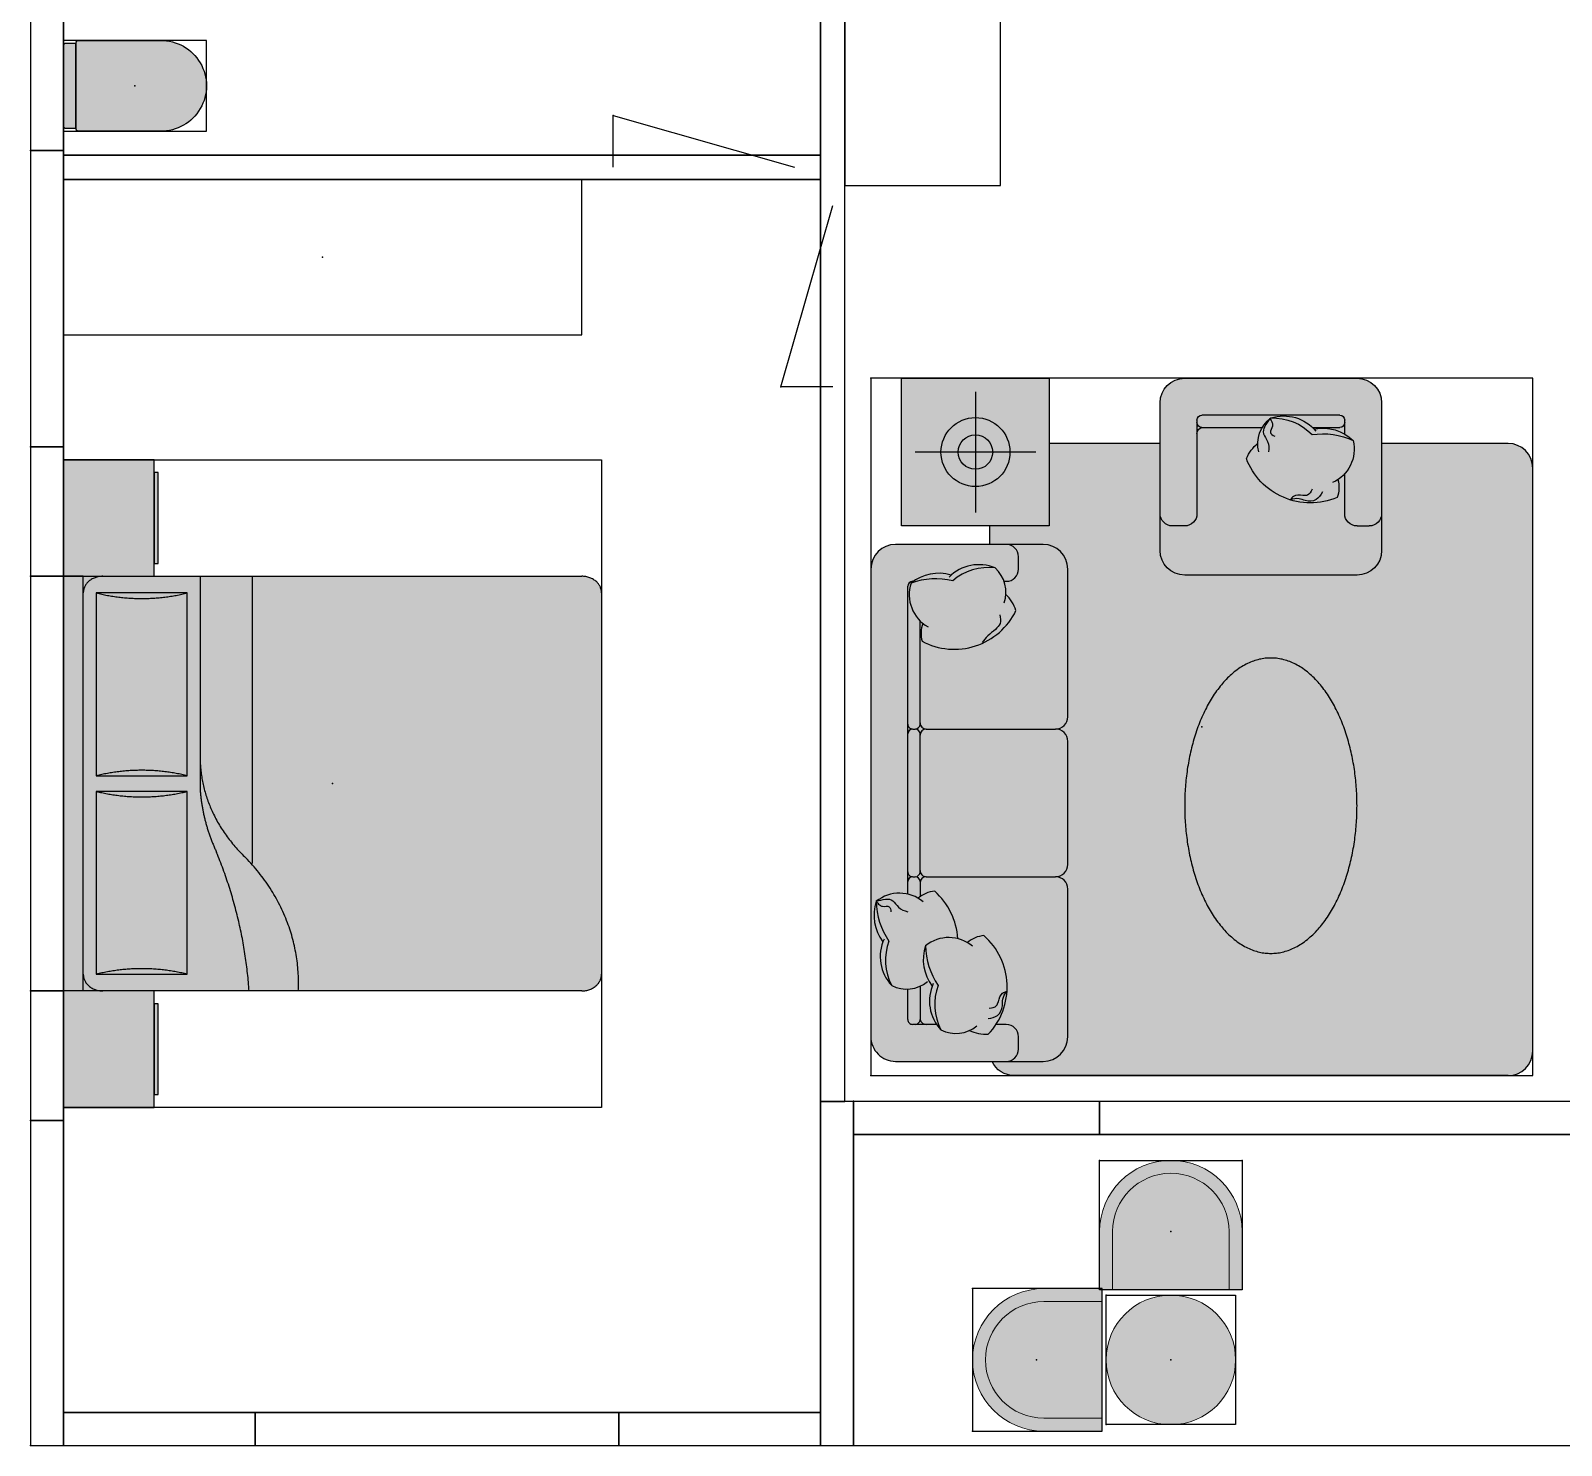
# Model space of a CAD drawing. Header units: millimetres. Extents: x 0 to 11077, y 0 to 9855.
# Drawn here: x 0 to 5908, y 0 to 5460 of the extents above; entities that cross this region are included whole.
import ezdxf

# ---------------------------------------------------------------- set-up
doc = ezdxf.new("R2010")
doc.units = ezdxf.units.MM
for name, color, linetype, true_color in [('Doors', 96, 'Continuous', 0x007f00), ('Furniture', 37, 'Continuous', 0x75664f), ('FurnitureRefRec', 254, 'Continuous', 0xd5d5d5), ('PT Top Left', 52, 'Continuous', 0xcdcd00), ('PT Top Left Furniture', 211, 'Continuous', 0xff7fff), ('PT Top Right', 96, 'Continuous', 0x007f00), ('PT Top Right Furniture', 200, 'Continuous', 0xbf3fff), ('Walls', 1, 'Continuous', 0xff0000)]:
    doc.layers.add(name, color=color, linetype=linetype, true_color=true_color)
for name, color, linetype in [('Rooms$Bath Room', 7, 'Continuous'), ('Rooms$Bed Room', 7, 'Continuous'), ('Rooms$Living Room', 7, 'Continuous'), ('Rooms$Terrace', 7, 'Continuous'), ('Windows', 7, 'Continuous')]:
    doc.layers.add(name, color=color, linetype=linetype)

# ---------------------------------------------------------------- blocks, each defined once
blk = doc.blocks.new('Bedopstelling Groot')
at = {"layer": 'Furniture', "true_color": 0xffffff}
for points in [[(-800, 1038.1), (-800, 688.1), (-1250, 688.1), (-1250, 1038.1)], [(-800, -962.8), (-800, -964.5), (-799.9, -966.2), (-799.9, -967.9), (-799.7, -969.6), (-799.6, -971.3), (-799.4, -973), (-799.2, -974.8), (-798.9, -976.5), (-798.6, -978.2), (-798.3, -980), (-797.9, -981.8), (-797.5, -983.5), (-797.1, -985.3), (-796.6, -987), (-796.1, -988.8), (-795.5, -990.5), (-794.9, -992.2), (-794.2, -994), (-793.6, -995.7), (-792.8, -997.4), (-792.1, -999.1), (-791.3, -1000.7), (-790.4, -1002.4), (-789.5, -1004), (-788.6, -1005.6), (-787.7, -1007.2), (-786.7, -1008.7), (-785.6, -1010.3), (-784.6, -1011.8), (-783.5, -1013.2), (-782.4, -1014.6), (-781.2, -1016), (-780, -1017.4), (-778.8, -1018.7), (-777.6, -1020), (-776.3, -1021.3), (-775, -1022.5), (-773.7, -1023.6), (-772.3, -1024.7), (-770.9, -1025.8), (-769.6, -1026.9), (-768.2, -1027.8), (-766.7, -1028.8), (-765.3, -1029.7), (-763.9, -1030.5), (-762.4, -1031.3), (-760.9, -1032.1), (-759.5, -1032.8), (-758, -1033.5), (-756.5, -1034.1), (-755, -1034.7), (-753.5, -1035.2), (-752, -1035.7), (-750.5, -1036.1), (-749, -1036.5), (-747.5, -1036.8), (-746, -1037.1), (-744.5, -1037.4), (-743.1, -1037.6), (-741.6, -1037.8), (-740.1, -1037.9), (-738.7, -1038), (-737.3, -1038.1), (-735.8, -1038.1), (735.8, -1038.1), (737.3, -1038.1), (738.7, -1038), (740.1, -1037.9), (741.6, -1037.8), (743.1, -1037.6), (744.5, -1037.4), (746, -1037.1), (747.5, -1036.8), (749, -1036.5), (750.5, -1036.1), (752, -1035.7), (753.5, -1035.2), (755, -1034.7), (756.5, -1034.1), (758, -1033.5), (759.5, -1032.8), (760.9, -1032.1), (762.4, -1031.3), (763.9, -1030.5), (765.3, -1029.7), (766.7, -1028.8), (768.2, -1027.8), (769.6, -1026.9), (770.9, -1025.8), (772.3, -1024.7), (773.7, -1023.6), (775, -1022.5), (776.3, -1021.3), (777.6, -1020), (778.8, -1018.7), (780, -1017.4), (781.2, -1016), (782.4, -1014.6), (783.5, -1013.2), (784.6, -1011.8), (785.6, -1010.3), (786.7, -1008.7), (787.7, -1007.2), (788.6, -1005.6), (789.5, -1004), (790.4, -1002.4), (791.3, -1000.7), (792.1, -999.1), (792.8, -997.4), (793.6, -995.7), (794.2, -994), (794.9, -992.2), (795.5, -990.5), (796.1, -988.8), (796.6, -987), (797.1, -985.3), (797.5, -983.5), (797.9, -981.8), (798.3, -980), (798.6, -978.2), (798.9, -976.5), (799.2, -974.8), (799.4, -973), (799.6, -971.3), (799.7, -969.6), (799.9, -967.9), (799.9, -966.2), (800, -964.5), (800, -962.8), (800, 1038.1), (-800, 1038.1), (-800, 961.9)], [(1250, 1038.1), (1250, 688.1), (800, 688.1), (800, 1038.1)], [(-850, 688.1), (-850, 673.1), (-1200, 673.1), (-1200, 688.1)], [(1200, 688.1), (1200, 673.1), (850, 673.1), (850, 688.1)]]:
    blk.add_hatch(color=7, dxfattribs=at).paths.add_polyline_path(points, flags=0)
at = {"layer": 'Furniture', "color": 37, "true_color": 0x766750}
for p, q in [((-800, 961.9), (-800, 1038.1)), ((800, 1038.1), (-800, 1038.1)), ((800, 961.9), (800, 1038.1)), ((800, 961.9), (-800, 961.9)), ((-800, 886.6), (-800, -962.8)), ((-735.8, 911.7), (-30, 911.7)), ((-735.8, 560.3), (-735.8, 911.7)), ((-30, 911.7), (-30, 560.3)), ((30, 911.7), (735.8, 911.7)), ((30, 560.3), (30, 911.7)), ((735.8, 911.7), (735.8, 560.3)), ((800, -962.8), (800, 886.6)), ((-30, 560.3), (-735.8, 560.3)), ((735.8, 560.3), (30, 560.3)), ((34.2, 510.1), (-800, 510.1)), ((308, 309.3), (-800, 309.3)), ((-735.8, -1038.1), (735.8, -1038.1))]:
    blk.add_line(p, q, dxfattribs=at)
for points in [[(-800, 1038.1), (-800, 688.1), (-1250, 688.1), (-1250, 1038.1)], [(1250, 1038.1), (1250, 688.1), (800, 688.1), (800, 1038.1)], [(-850, 688.1), (-850, 673.1), (-1200, 673.1), (-1200, 688.1)], [(1200, 688.1), (1200, 673.1), (850, 673.1), (850, 688.1)]]:
    blk.add_lwpolyline(points, close=True, dxfattribs=at)
for points, weights in [([(-800, 886.6), (-800, 961.9), (-735.8, 961.9)], [1, 0.707106781186, 1]), ([(735.8, 961.9), (800, 961.9), (800, 886.6)], [1, 0.707106781186, 1]), ([(-735.8, 911.7), (-692.2, 736), (-735.8, 560.3)], [1, 0.959999998575, 1]), ([(-30, 560.3), (-73.6, 736), (-30, 911.7)], [1, 0.959999998575, 1]), ([(30, 911.7), (73.6, 736), (30, 560.3)], [1, 0.959999998575, 1]), ([(735.8, 560.3), (692.2, 736), (735.8, 911.7)], [1, 0.959999998575, 1]), ([(-72.8, 510.1), (133.4, 496.7), (286.7, 334.4)], [1, 0.942933891278, 1]), ([(34.2, 510.1), (153.8, 499.5), (265.3, 447.3)], [1, 0.988393644073, 1]), ([(800, 321.8), (525.2, 340.8), (265.3, 447.3)], [1, 0.990404896115, 1]), ([(800, 132.1), (510.3, 117.7), (286.7, 334.4)], [1, 0.933646644704, 1]), ([(-735.8, -1038.1), (-800, -1038.1), (-800, -962.8)], [1, 0.707106781186, 1]), ([(800, -962.8), (800, -1038.1), (735.8, -1038.1)], [1, 0.707106781187, 1])]:
    blk.add_rational_spline(points, weights, degree=2, dxfattribs=at)
at = {"layer": 'FurnitureRefRec'}
blk.add_lwpolyline([(-1250, -1038.1), (1250, -1038.1), (1250, 1038.1), (-1250, 1038.1)], close=True, dxfattribs=at)
at = {"layer": 'PT Top Left Furniture'}
blk.add_point((-1250, 1038.1), dxfattribs=at)
at = {"layer": 'PT Top Right Furniture'}
blk.add_point((1250, 1038.1), dxfattribs=at)
blk = doc.blocks.new('Chair')
at = {"layer": 'Furniture', "true_color": 0xffffff}
blk.add_hatch(color=7, dxfattribs=at).paths.add_polyline_path([(500, 0), (500, 225), (499.8, 234.5), (499.3, 244), (498.5, 253.4), (497.4, 262.9), (495.9, 272.2), (494.1, 281.6), (492, 290.8), (489.6, 300), (486.8, 309.1), (483.8, 318.1), (480.4, 326.9), (476.7, 335.7), (472.8, 344.3), (468.5, 352.8), (463.9, 361.1), (459.1, 369.3), (454, 377.3), (448.6, 385.1), (442.9, 392.7), (437, 400.1), (430.8, 407.4), (424.4, 414.4), (417.8, 421.1), (410.9, 427.7), (403.8, 434), (396.5, 440), (388.9, 445.8), (381.2, 451.3), (373.3, 456.6), (365.2, 461.6), (357, 466.3), (348.6, 470.7), (340, 474.8), (331.3, 478.6), (322.5, 482.1), (313.6, 485.3), (304.5, 488.2), (295.4, 490.8), (286.2, 493.1), (276.9, 495.1), (267.6, 496.7), (258.1, 498), (248.7, 499), (239.2, 499.6), (229.7, 500), (220.3, 500), (210.8, 499.6), (201.3, 499), (191.9, 498), (182.4, 496.7), (173.1, 495.1), (163.8, 493.1), (154.6, 490.8), (145.5, 488.2), (136.4, 485.3), (127.5, 482.1), (118.7, 478.6), (110, 474.8), (101.4, 470.7), (93, 466.3), (84.8, 461.6), (76.7, 456.6), (68.8, 451.3), (61.1, 445.8), (53.5, 440), (46.2, 434), (39.1, 427.7), (32.2, 421.1), (25.6, 414.4), (19.2, 407.4), (13, 400.1), (7.1, 392.7), (1.4, 385.1), (-4, 377.3), (-9.1, 369.3), (-13.9, 361.1), (-18.5, 352.8), (-22.8, 344.3), (-26.7, 335.7), (-30.4, 326.9), (-33.8, 318.1), (-36.8, 309.1), (-39.6, 300), (-42, 290.8), (-44.1, 281.6), (-45.9, 272.2), (-47.4, 262.9), (-48.5, 253.4), (-49.3, 244), (-49.8, 234.5), (-50, 225), (-50, 0)], flags=0)
at = {"layer": 'Furniture', "linetype": 'Continuous', "lineweight": 13}
for p, q in [((0, 225), (0, 0)), ((450, 0), (450, 225)), ((0, 0), (450, 0))]:
    blk.add_line(p, q, dxfattribs=at)
for points in [[(-50, 225), (-50, 0)], [(500, 0), (500, 225)]]:
    blk.add_lwpolyline(points, dxfattribs=at)
for radius in [275, 225]:
    blk.add_arc((225, 225), radius, 0, 180, dxfattribs=at)
at = {"layer": 'FurnitureRefRec'}
blk.add_lwpolyline([(500, 500), (-50, 500), (-50, 0), (500, 0)], close=True, dxfattribs=at)
at = {"layer": 'PT Top Left Furniture'}
blk.add_point((-50, 500), dxfattribs=at)
at = {"layer": 'PT Top Right Furniture'}
blk.add_point((500, 500), dxfattribs=at)
blk = doc.blocks.new('Coffee Table')
at = {"layer": 'Furniture', "true_color": 0xffffff}
blk.add_hatch(color=7, dxfattribs=at).paths.add_polyline_path([(0, 250), (-8.6, 249.9), (-17.2, 249.4), (-25.8, 248.7), (-34.4, 247.6), (-42.9, 246.3), (-51.4, 244.7), (-59.8, 242.7), (-68.2, 240.5), (-76.4, 238), (-84.6, 235.2), (-92.7, 232.2), (-100.6, 228.9), (-108.5, 225.2), (-116.2, 221.4), (-123.8, 217.2), (-131.2, 212.8), (-138.4, 208.2), (-145.5, 203.3), (-152.5, 198.1), (-159.2, 192.7), (-165.8, 187.1), (-172.1, 181.3), (-178.3, 175.2), (-184.2, 169), (-190, 162.5), (-195.5, 155.9), (-200.7, 149), (-205.7, 142), (-210.5, 134.8), (-215.1, 127.5), (-219.3, 120), (-223.3, 112.3), (-227.1, 104.6), (-230.6, 96.7), (-233.8, 88.7), (-236.7, 80.5), (-239.3, 72.3), (-241.7, 64), (-243.7, 55.6), (-245.5, 47.2), (-247, 38.7), (-248.2, 30.1), (-249.1, 21.6), (-249.7, 12.9), (-250, 4.3), (-250, -4.3), (-249.7, -12.9), (-249.1, -21.6), (-248.2, -30.1), (-247, -38.7), (-245.5, -47.2), (-243.7, -55.6), (-241.7, -64), (-239.3, -72.3), (-236.7, -80.5), (-233.8, -88.7), (-230.6, -96.7), (-227.1, -104.6), (-223.3, -112.3), (-219.3, -120), (-215.1, -127.5), (-210.5, -134.8), (-205.7, -142), (-200.7, -149), (-195.5, -155.9), (-190, -162.5), (-184.2, -169), (-178.3, -175.2), (-172.1, -181.3), (-165.8, -187.1), (-159.2, -192.7), (-152.5, -198.1), (-145.5, -203.3), (-138.4, -208.2), (-131.2, -212.8), (-123.8, -217.2), (-116.2, -221.4), (-108.5, -225.2), (-100.6, -228.9), (-92.7, -232.2), (-84.6, -235.2), (-76.4, -238), (-68.2, -240.5), (-59.8, -242.7), (-51.4, -244.7), (-42.9, -246.3), (-34.4, -247.6), (-25.8, -248.7), (-17.2, -249.4), (-8.6, -249.9), (0, -250), (8.6, -249.9), (17.2, -249.4), (25.8, -248.7), (34.4, -247.6), (42.9, -246.3), (51.4, -244.7), (59.8, -242.7), (68.2, -240.5), (76.4, -238), (84.6, -235.2), (92.7, -232.2), (100.6, -228.9), (108.5, -225.2), (116.2, -221.4), (123.8, -217.2), (131.2, -212.8), (138.4, -208.2), (145.5, -203.3), (152.5, -198.1), (159.2, -192.7), (165.8, -187.1), (172.1, -181.3), (178.3, -175.2), (184.2, -169), (190, -162.5), (195.5, -155.9), (200.7, -149), (205.7, -142), (210.5, -134.8), (215.1, -127.5), (219.3, -120), (223.3, -112.3), (227.1, -104.6), (230.6, -96.7), (233.8, -88.7), (236.7, -80.5), (239.3, -72.3), (241.7, -64), (243.7, -55.6), (245.5, -47.2), (247, -38.7), (248.2, -30.1), (249.1, -21.6), (249.7, -12.9), (250, -4.3), (250, 4.3), (249.7, 12.9), (249.1, 21.6), (248.2, 30.1), (247, 38.7), (245.5, 47.2), (243.7, 55.6), (241.7, 64), (239.3, 72.3), (236.7, 80.5), (233.8, 88.7), (230.6, 96.7), (227.1, 104.6), (223.3, 112.3), (219.3, 120), (215.1, 127.5), (210.5, 134.8), (205.7, 142), (200.7, 149), (195.5, 155.9), (190, 162.5), (184.2, 169), (178.3, 175.2), (172.1, 181.3), (165.8, 187.1), (159.2, 192.7), (152.5, 198.1), (145.5, 203.3), (138.4, 208.2), (131.2, 212.8), (123.8, 217.2), (116.2, 221.4), (108.5, 225.2), (100.6, 228.9), (92.7, 232.2), (84.6, 235.2), (76.4, 238), (68.2, 240.5), (59.8, 242.7), (51.4, 244.7), (42.9, 246.3), (34.4, 247.6), (25.8, 248.7), (17.2, 249.4), (8.6, 249.9)], flags=0)
at = {"layer": 'Furniture', "linetype": 'Continuous', "lineweight": 13}
for start, end in [(90, 270), (270, 90)]:
    blk.add_arc((0, 0), 250, start, end, dxfattribs=at)
at = {"layer": 'FurnitureRefRec'}
blk.add_lwpolyline([(250, -250), (-250, -250), (-250, 250), (250, 250)], close=True, dxfattribs=at)
at = {"layer": 'PT Top Left Furniture'}
blk.add_point((-250, 250), dxfattribs=at)
at = {"layer": 'PT Top Right Furniture'}
blk.add_point((250, 250), dxfattribs=at)
blk = doc.blocks.new('Zithoek')
at = {"layer": 'Furniture', "true_color": 0xffffff}
blk.add_hatch(color=7, dxfattribs=at).paths.add_polyline_path([(1345.7, -723.3), (1345.6, -726.6), (1345.4, -729.9), (1345.2, -733.1), (1344.8, -736.4), (1344.3, -739.6), (1343.6, -742.8), (1342.9, -746), (1342.1, -749.2), (1341.1, -752.3), (1340.1, -755.4), (1338.9, -758.5), (1337.7, -761.5), (1336.3, -764.5), (1334.8, -767.4), (1333.3, -770.3), (1331.6, -773.1), (1329.8, -775.8), (1328, -778.5), (1326, -781.2), (1324, -783.7), (1321.9, -786.2), (1319.7, -788.6), (1317.4, -791), (1315, -793.2), (1312.5, -795.4), (1310, -797.5), (1307.4, -799.5), (1304.8, -801.4), (1302, -803.2), (1299.3, -804.9), (1296.4, -806.6), (1293.5, -808.1), (1290.6, -809.5), (1290.6, -1182.1), (1290.5, -1185.4), (1290.4, -1188.6), (1290.1, -1191.8), (1289.7, -1195.1), (1289.2, -1198.3), (1288.6, -1201.5), (1287.9, -1204.6), (1287.1, -1207.8), (1286.1, -1210.9), (1285.1, -1213.9), (1284, -1217), (1282.7, -1220), (1281.4, -1222.9), (1279.9, -1225.8), (1278.4, -1228.7), (1276.8, -1231.5), (1275, -1234.2), (1273.2, -1236.9), (1271.3, -1239.5), (1269.3, -1242.1), (1267.2, -1244.6), (1265, -1247), (1262.8, -1249.3), (1260.4, -1251.6), (1258, -1253.7), (1255.5, -1255.8), (1253, -1257.8), (1250.4, -1259.7), (1247.7, -1261.6), (1244.9, -1263.3), (1242.1, -1264.9), (1239.3, -1266.5), (1236.4, -1267.9), (1233.4, -1269.3), (1230.4, -1270.5), (1227.4, -1271.6), (1224.3, -1272.7), (1221.2, -1273.6), (1218.1, -1274.4), (1214.9, -1275.1), (1211.7, -1275.7), (1208.5, -1276.2), (1205.3, -1276.6), (1202.1, -1276.9), (1198.8, -1277.1), (1195.6, -1277.1), (-609.4, -1277.1), (-612.7, -1277.1), (-615.9, -1276.9), (-619.1, -1276.6), (-622.4, -1276.2), (-625.6, -1275.7), (-628.7, -1275.1), (-631.9, -1274.4), (-635, -1273.6), (-638.2, -1272.7), (-641.2, -1271.6), (-644.3, -1270.5), (-647.3, -1269.3), (-650.2, -1267.9), (-653.1, -1266.5), (-656, -1264.9), (-658.8, -1263.3), (-661.5, -1261.6), (-664.2, -1259.7), (-666.8, -1257.8), (-669.4, -1255.8), (-671.9, -1253.7), (-674.3, -1251.6), (-676.6, -1249.3), (-678.8, -1247), (-681, -1244.6), (-683.1, -1242.1), (-685.1, -1239.5), (-687, -1236.9), (-688.9, -1234.2), (-690.6, -1231.5), (-692.2, -1228.7), (-693.8, -1225.8), (-695.2, -1222.9), (-696.6, -1220), (-697.8, -1217), (-698.9, -1213.9), (-700, -1210.9), (-700.9, -1207.8), (-701.7, -1204.6), (-702.4, -1201.5), (-703, -1198.3), (-703.5, -1195.1), (-703.9, -1191.8), (-704.2, -1188.6), (-704.4, -1185.4), (-704.4, -1182.1), (-704.4, -818.3), (-775.7, -818.3), (-775.7, -1158.4), (-1345.7, -1158.4), (-1345.7, -588.4), (-1094.2, -588.4), (-1094.2, -160.9), (-1250.7, -160.9), (-1254, -160.8), (-1257.3, -160.6), (-1260.6, -160.4), (-1263.9, -160), (-1267.2, -159.4), (-1270.4, -158.8), (-1273.7, -158.1), (-1276.9, -157.2), (-1280, -156.2), (-1283.2, -155.1), (-1286.3, -154), (-1289.3, -152.7), (-1292.3, -151.3), (-1295.3, -149.8), (-1298.2, -148.1), (-1301, -146.4), (-1303.8, -144.6), (-1306.5, -142.7), (-1309.2, -140.7), (-1311.7, -138.6), (-1314.2, -136.5), (-1316.7, -134.2), (-1319, -131.9), (-1321.3, -129.4), (-1323.4, -126.9), (-1325.5, -124.4), (-1327.5, -121.7), (-1329.4, -119), (-1331.2, -116.2), (-1332.9, -113.4), (-1334.6, -110.5), (-1336.1, -107.5), (-1337.5, -104.5), (-1338.8, -101.5), (-1339.9, -98.4), (-1341, -95.2), (-1342, -92.1), (-1342.8, -88.9), (-1343.6, -85.6), (-1344.2, -82.4), (-1344.7, -79.1), (-1345.2, -75.8), (-1345.4, -72.5), (-1345.6, -69.2), (-1345.7, -65.9), (-1345.7, 599.1), (-1345.6, 602.4), (-1345.4, 605.6), (-1345.2, 608.8), (-1344.8, 612.1), (-1344.3, 615.3), (-1343.7, 618.5), (-1343, 621.6), (-1342.1, 624.8), (-1341.2, 627.9), (-1340.2, 630.9), (-1339, 634), (-1337.8, 637), (-1336.5, 639.9), (-1335, 642.8), (-1333.5, 645.7), (-1331.8, 648.5), (-1330.1, 651.2), (-1328.3, 653.9), (-1326.4, 656.5), (-1324.4, 659.1), (-1322.3, 661.6), (-1320.1, 664), (-1317.8, 666.3), (-1315.5, 668.6), (-1313.1, 670.7), (-1310.6, 672.8), (-1308.1, 674.8), (-1305.5, 676.7), (-1302.8, 678.6), (-1300, 680.3), (-1297.2, 681.9), (-1294.4, 683.5), (-1291.5, 684.9), (-1288.5, 686.3), (-1285.5, 687.5), (-1282.5, 688.6), (-1279.4, 689.7), (-1276.3, 690.6), (-1273.2, 691.4), (-1270, 692.1), (-1266.8, 692.7), (-1263.6, 693.2), (-1260.4, 693.6), (-1257.2, 693.9), (-1253.9, 694.1), (-1250.7, 694.1), (-1094.2, 694.1), (-1094.2, 1182.1), (-1094.2, 1185.4), (-1094, 1188.6), (-1093.7, 1191.8), (-1093.3, 1195.1), (-1092.9, 1198.3), (-1092.2, 1201.5), (-1091.5, 1204.6), (-1090.7, 1207.8), (-1089.8, 1210.9), (-1088.7, 1213.9), (-1087.6, 1217), (-1086.4, 1220), (-1085, 1222.9), (-1083.6, 1225.8), (-1082, 1228.7), (-1080.4, 1231.5), (-1078.7, 1234.2), (-1076.8, 1236.9), (-1074.9, 1239.5), (-1072.9, 1242.1), (-1070.8, 1244.6), (-1068.7, 1247), (-1066.4, 1249.3), (-1064.1, 1251.6), (-1061.7, 1253.7), (-1059.2, 1255.8), (-1056.6, 1257.8), (-1054, 1259.7), (-1051.3, 1261.6), (-1048.6, 1263.3), (-1045.8, 1264.9), (-1042.9, 1266.5), (-1040, 1267.9), (-1037.1, 1269.3), (-1034.1, 1270.5), (-1031, 1271.6), (-1028, 1272.7), (-1024.9, 1273.6), (-1021.7, 1274.4), (-1018.6, 1275.1), (-1015.4, 1275.7), (-1012.2, 1276.2), (-1008.9, 1276.6), (-1005.7, 1276.9), (-1002.5, 1277.1), (-999.2, 1277.1), (1250.7, 1277.1), (1253.9, 1277.1), (1257.2, 1276.9), (1260.4, 1276.6), (1263.6, 1276.2), (1266.8, 1275.7), (1270, 1275.1), (1273.2, 1274.4), (1276.3, 1273.6), (1279.4, 1272.7), (1282.5, 1271.6), (1285.5, 1270.5), (1288.5, 1269.3), (1291.5, 1267.9), (1294.4, 1266.5), (1297.2, 1264.9), (1300, 1263.3), (1302.8, 1261.6), (1305.5, 1259.7), (1308.1, 1257.8), (1310.6, 1255.8), (1313.1, 1253.7), (1315.5, 1251.6), (1317.8, 1249.3), (1320.1, 1247), (1322.3, 1244.6), (1324.4, 1242.1), (1326.4, 1239.5), (1328.3, 1236.9), (1330.1, 1234.2), (1331.8, 1231.5), (1333.5, 1228.7), (1335, 1225.8), (1336.5, 1222.9), (1337.8, 1220), (1339, 1217), (1340.2, 1213.9), (1341.2, 1210.9), (1342.1, 1207.8), (1343, 1204.6), (1343.7, 1201.5), (1344.3, 1198.3), (1344.8, 1195.1), (1345.2, 1191.8), (1345.4, 1188.6), (1345.6, 1185.4), (1345.7, 1182.1)], flags=0)
at = {"layer": 'Furniture', "color": 37, "true_color": 0x766750}
for p, q in [((-1250.7, 694.1), (-680.7, 694.1)), ((-1345.7, -65.9), (-1345.7, 599.1)), ((-775.7, 599.1), (-775.7, 646.6)), ((-585.7, 599.1), (-585.7, -65.9)), ((-1203.2, 532.6), (-1203.2, 0.6)), ((-1130.5, 551.6), (-1184.2, 551.6)), ((-1174.7, 551.6), (-1184.2, 551.6)), ((-1155.7, 515.4), (-1155.7, 532.6)), ((-823.2, 551.6), (-977.3, 551.6)), ((-1155.7, 427.4), (-1155.7, 515.4)), ((-1203.2, 372.7), (-1203.2, 0.6)), ((-1155.7, 0.6), (-1155.7, 233.6)), ((-1184.2, -18.4), (-823.2, -18.4)), ((-1184.2, -18.4), (-1174.7, -18.4)), ((-775.7, -65.9), (-775.7, -113.4)), ((-680.7, -160.9), (-1250.7, -160.9)), ((-39.4, -517.1), (-609.4, -517.1)), ((530.6, -517.1), (55.6, -517.1)), ((1195.6, -517.1), (625.6, -517.1)), ((-1345.7, -588.4), (-775.7, -588.4)), ((-1345.7, -1158.4), (-1345.7, -588.4)), ((-775.7, -588.4), (-775.7, -1158.4)), ((8.1, -1063.4), (8.1, -564.6)), ((578.1, -1063.4), (578.1, -564.6)), ((-1060.7, -640.6), (-1060.7, -1106.1)), ((-704.4, -612.1), (-704.4, -1182.1)), ((1290.6, -1182.1), (1290.6, -612.1)), ((-609.4, -707.1), (-656.9, -707.1)), ((1243.1, -707.1), (1195.6, -707.1)), ((-561.9, -762.7), (-561.9, -754.6)), ((1148.1, -754.6), (1148.1, -794.1)), ((-704.4, -818.3), (-775.7, -818.3)), ((-1293.4, -873.4), (-827.9, -873.4)), ((1148.1, -1023), (1148.1, -1115.6)), ((-561.9, -1115.6), (-561.9, -1113.2)), ((-10.9, -1087.1), (-409.5, -1087.1)), ((8.1, -1115.6), (8.1, -1106.1)), ((559.1, -1087.1), (27.1, -1087.1)), ((578.1, -1115.6), (578.1, -1106.1)), ((597.1, -1087.1), (655.2, -1087.1)), ((1000.7, -1087.1), (1129.1, -1087.1)), ((-775.7, -1158.4), (-1345.7, -1158.4)), ((645.4, -1134.6), (-542.9, -1134.6)), ((1129.1, -1134.6), (1011.8, -1134.6)), ((-609.4, -1277.1), (1195.6, -1277.1))]:
    blk.add_line(p, q, dxfattribs=at)
for points in [[(1250.7, 1277.1), (-999.2, 1277.1)], [(-1094.2, 1182.1), (-1094.2, 694.1)], [(1345.7, 1182.1), (1345.7, -723.3)], [(-1094.2, -160.9), (-1094.2, -588.4)]]:
    blk.add_lwpolyline(points, dxfattribs=at)
for radius in [133, 66.5]:
    blk.add_circle((-1060.7, -873.4), radius, dxfattribs=at)
for centre, radius, start, end in [((-999.2, 1182.1), 95, 90, 180), ((1250.7, 1182.1), 95, 0, 90), ((-609.4, -612.1), 95, 90, 180), ((-39.4, -564.6), 47.5, 0, 90), ((55.6, -564.6), 47.5, 90, 180), ((530.6, -564.6), 47.5, 0, 90), ((625.6, -564.6), 47.5, 90, 180), ((1195.6, -612.1), 95, 0, 90), ((-656.9, -754.6), 47.5, 90, 180), ((-609.4, -754.6), 47.5, 0, 90), ((1195.6, -754.6), 47.5, 90, 180), ((1243.1, -754.6), 47.5, 0, 90), ((-520.7, -879.5), 123.9, 70.31332, 138.43891), ((-401.4, -863.1), 153.6, 108.05083, 135.76602), ((-563.8, -955.1), 264.2, 331.96637, 64.26029), ((1003.6, -1015.3), 264.2, 46.29097, 138.58488), ((-464.4, -860.3), 161.8, 157.07848, 225.27394), ((-405.2, -823.6), 209.9, 172.80468, 220.97705), ((1032.7, -831), 153.6, 334.78523, 2.50043), ((912.7, -832.8), 107.5, 184.11755, 221.7157), ((956.1, -976.5), 143.2, 140.07312, 218.61311), ((1059.2, -948.5), 123.9, 332.11235, 40.23793), ((832.4, -1205.5), 264.2, 93.29422, 138.58488), ((-425, -1015.7), 168.1, 163.18397, 219.23015), ((-293.2, -1027.7), 278.5, 166.19446, 199.80853), ((-510.8, -985.9), 143.2, 251.93814, 330.47813), ((741.5, -1023), 107.5, 184.11755, 221.7157), ((840.6, -787.4), 278.5, 270.74272, 304.35679), ((898.1, -906.7), 168.1, 251.3211, 307.36729), ((888, -1138.6), 123.9, 332.11235, 40.23793), ((1057.4, -889), 161.8, 245.27732, 313.47277), ((1071, -820.7), 209.9, 249.57421, 297.74657), ((-542.9, -1115.6), 19, 180, 270), ((-361, -976.1), 107.5, 248.83555, 286.4337), ((-15.7, -1063.4), 23.8, 270, 0), ((-10.9, -1106.1), 19, 0, 90), ((-10.9, -1115.6), 19, 270, 0), ((31.8, -1063.4), 23.8, 180, 270), ((27.1, -1106.1), 19, 90, 180), ((27.1, -1115.6), 19, 180, 270), ((554.3, -1063.4), 23.8, 270, 0), ((559.1, -1106.1), 19, 0, 90), ((559.1, -1115.6), 19, 270, 0), ((601.8, -1063.4), 23.8, 180, 270), ((597.1, -1106.1), 19, 90, 180), ((597.1, -1115.6), 19, 180, 270), ((784.9, -1166.7), 143.2, 140.07312, 218.61311), ((1124.3, -1063.4), 23.8, 270, 0), ((1129.1, -1106.1), 19, 0, 90), ((1129.1, -1115.6), 19, 270, 0), ((-609.4, -1182.1), 95, 180, 270), ((669.4, -977.6), 278.5, 270.74272, 304.35679), ((726.9, -1096.8), 168.1, 251.3211, 307.36729), ((886.2, -1079.2), 161.8, 245.27732, 313.47277), ((899.8, -1010.8), 209.9, 249.57421, 297.74657), ((1195.6, -1182.1), 95, 270, 0)]:
    blk.add_arc(centre, radius, start, end, dxfattribs=at)
at = {"layer": 'Furniture', "color": 37, "true_color": 0x766750, "extrusion": (0, 0, -1)}
for centre, radius, start, end in [((1250.7, 599.1), 95, 360, 90), ((823.2, 646.6), 47.5, 90, 180), ((680.7, 599.1), 95, 90, 180), ((1073.2, 445.3), 143.2, 77.10159, 155.64157), ((823.2, 599.1), 47.5, 180, 270), ((1184.2, 532.6), 19, 360, 90), ((1174.7, 532.6), 19, 90, 180), ((985.1, 467.3), 168.1, 348.34741, 44.39359), ((852.7, 467.3), 278.5, 351.35791, 24.97197), ((924.9, 422.1), 107.5, 73.999, 111.59715), ((1128.8, 419.4), 264.2, 157.12981, 249.42373), ((1038.3, 316.1), 161.8, 342.24192, 50.43738), ((982.6, 274.2), 209.9, 357.96813, 46.14049), ((1092.7, 340.2), 123.9, 255.47676, 323.60235), ((975.3, 313.2), 153.6, 293.21427, 320.92946), ((1184.2, 0.6), 19, 270, 360), ((1174.7, 0.6), 19, 180, 270), ((1131.9, 5.4), 23.8, 270, 360), ((823.2, -65.9), 47.5, 90, 180), ((1250.7, -65.9), 95, 270, 360), ((823.2, -113.4), 47.5, 180, 270), ((680.7, -65.9), 95, 180, 270), ((-1250.7, -723.3), 95, 180, 245.15809)]:
    blk.add_arc(centre, radius, start, end, dxfattribs=at)
at = {"layer": 'Furniture', "color": 37, "true_color": 0x766750}
blk.add_rational_spline([(874, 266.6), (874, -65.9), (304, -65.9), (-266, -65.9), (-266, 266.6), (-266, 599.1), (304, 599.1), (874, 599.1), (874, 266.6)], [1, 0.707106781187, 1, 0.707106781187, 1, 0.707106781187, 1, 0.707106781187, 1], degree=2, knots=[0, 0, 0, 1.570796, 1.570796, 3.141593, 3.141593, 4.712389, 4.712389, 6.283185, 6.283185, 6.283185], dxfattribs=at)
for points, knots in [([(-917.3, 426.1), (-907.7, 420.9), (-892.7, 412.9), (-893, 383.8), (-896.8, 357.5), (-882.1, 345.7), (-877.4, 341.9)], [0, 0, 0, 0, 30.809732, 48.502105, 87.157784, 105.377287, 105.377287, 105.377287, 105.377287]), ([(-906.8, 465.5), (-895.1, 458.6), (-870.9, 444.2), (-869.2, 403.8), (-884.3, 373.4), (-880, 353.4), (-877.4, 341.9)], [0, 0, 0, 0, 40.693045, 84.295306, 110.685693, 146.343831, 146.343831, 146.343831, 146.343831]), ([(-1189.7, 263.2), (-1184.6, 266.4), (-1175.8, 272), (-1156.5, 274.9), (-1135.2, 257.1), (-1126.3, 273.9), (-1122.3, 281.4)], [0, 0, 0, 0, 18.679826, 32.574583, 60.178415, 82.503424, 82.503424, 82.503424, 82.503424]), ([(-1189.7, 263.2), (-1169.7, 248.2), (-1139.2, 225.1), (-1100.7, 259.9), (-1075.5, 258.6), (-1062, 257.9)], [0, 0, 0, 0, 66.865751, 102.548873, 144.002226, 144.002226, 144.002226, 144.002226]), ([(1125.7, -824.4), (1123.3, -811), (1118.5, -783.2), (1081.4, -767.2), (1047.5, -770.6), (1030.4, -759.4), (1020.6, -753)], [0, 0, 0, 0, 40.693045, 84.295306, 110.685693, 146.343831, 146.343831, 146.343831, 146.343831]), ([(1085.1, -820.1), (1083.7, -809.3), (1081.5, -792.4), (1054.2, -782.4), (1028.3, -776.6), (1022.4, -758.7), (1020.6, -753)], [0, 0, 0, 0, 30.809732, 48.502105, 87.157784, 105.377287, 105.377287, 105.377287, 105.377287]), ([(-432.9, -779.9), (-421.3, -777.7), (-399.9, -773.4), (-372.7, -797.8), (-354, -825.7), (-334.4, -840.7), (-325.3, -847.6)], [0, 0, 0, 0, 34.961895, 65.058219, 106.592745, 142.250882, 142.250882, 142.250882, 142.250882]), ([(673, -1256.1), (666, -1232.1), (655.3, -1195.3), (701.6, -1171.7), (709.3, -1147.7), (713.4, -1134.9)], [0, 0, 0, 0, 66.865751, 102.548873, 144.002226, 144.002226, 144.002226, 144.002226]), ([(673, -1256.1), (677.8, -1252.5), (686.2, -1246.2), (695.8, -1229.2), (686.7, -1203), (705.5, -1200.6), (713.9, -1199.5)], [0, 0, 0, 0, 18.679826, 32.574583, 60.178415, 82.503424, 82.503424, 82.503424, 82.503424])]:
    blk.add_open_spline(points, degree=3, knots=knots, dxfattribs=at)
at = {"layer": 'FurnitureRefRec'}
blk.add_lwpolyline([(-1345.7, -1277.1), (1345.7, -1277.1), (1345.7, 1277.1), (-1345.7, 1277.1)], close=True, dxfattribs=at)
at = {"layer": 'PT Top Left Furniture'}
blk.add_point((1345.7, -1277.1), dxfattribs=at)
at = {"layer": 'PT Top Right Furniture'}
blk.add_point((-1345.7, -1277.1), dxfattribs=at)
blk = doc.blocks.new('Toilet')
at = {"layer": 'Furniture', "true_color": 0xffffff}
for points in [[(227.8, 165), (227.8, -165), (227.8, -165.3), (227.8, -165.7), (227.8, -166), (227.7, -166.4), (227.7, -166.7), (227.6, -167), (227.5, -167.4), (227.4, -167.7), (227.3, -168), (227.2, -168.3), (227.1, -168.7), (227, -169), (226.8, -169.3), (226.7, -169.6), (226.5, -169.9), (226.4, -170.2), (226.2, -170.5), (226, -170.8), (225.8, -171), (225.6, -171.3), (225.3, -171.6), (225.1, -171.8), (224.9, -172.1), (224.6, -172.3), (224.4, -172.5), (224.1, -172.8), (223.9, -173), (223.6, -173.2), (223.3, -173.4), (223, -173.5), (222.7, -173.7), (222.4, -173.9), (222.1, -174), (221.8, -174.2), (221.5, -174.3), (221.2, -174.4), (220.8, -174.5), (220.5, -174.6), (220.2, -174.7), (219.8, -174.8), (219.5, -174.9), (219.2, -174.9), (218.8, -174.9), (218.5, -175), (218.1, -175), (217.8, -175), (-98.2, -175), (-104.3, -175), (-110.4, -174.8), (-116.5, -174.3), (-122.6, -173.7), (-128.6, -172.8), (-134.6, -171.7), (-140.6, -170.4), (-146.5, -169), (-152.3, -167.3), (-158.1, -165.4), (-163.9, -163.3), (-169.5, -161), (-175.1, -158.5), (-180.5, -155.8), (-185.9, -152.9), (-191.2, -149.9), (-196.4, -146.6), (-201.4, -143.2), (-206.3, -139.6), (-211.1, -135.8), (-215.8, -131.9), (-220.3, -127.8), (-224.7, -123.6), (-228.9, -119.2), (-233, -114.7), (-236.9, -110), (-240.7, -105.2), (-244.3, -100.2), (-247.7, -95.2), (-250.9, -90), (-253.9, -84.7), (-256.8, -79.3), (-259.5, -73.8), (-261.9, -68.3), (-264.2, -62.6), (-266.3, -56.9), (-268.2, -51.1), (-269.9, -45.2), (-271.3, -39.3), (-272.6, -33.3), (-273.7, -27.3), (-274.5, -21.3), (-275.1, -15.2), (-275.6, -9.1), (-275.8, -3), (-275.8, 3), (-275.6, 9.1), (-275.1, 15.2), (-274.5, 21.3), (-273.7, 27.3), (-272.6, 33.3), (-271.3, 39.3), (-269.9, 45.2), (-268.2, 51.1), (-266.3, 56.9), (-264.2, 62.6), (-261.9, 68.3), (-259.5, 73.8), (-256.8, 79.3), (-253.9, 84.7), (-250.9, 90), (-247.7, 95.2), (-244.3, 100.2), (-240.7, 105.2), (-236.9, 110), (-233, 114.7), (-228.9, 119.2), (-224.7, 123.6), (-220.3, 127.8), (-215.8, 131.9), (-211.1, 135.8), (-206.3, 139.6), (-201.4, 143.2), (-196.4, 146.6), (-191.2, 149.9), (-185.9, 152.9), (-180.5, 155.8), (-175.1, 158.5), (-169.5, 161), (-163.9, 163.3), (-158.1, 165.4), (-152.3, 167.3), (-146.5, 169), (-140.6, 170.4), (-134.6, 171.7), (-128.6, 172.8), (-122.6, 173.7), (-116.5, 174.3), (-110.4, 174.8), (-104.3, 175), (-98.2, 175), (217.8, 175), (218.1, 175), (218.5, 175), (218.8, 174.9), (219.2, 174.9), (219.5, 174.9), (219.8, 174.8), (220.2, 174.7), (220.5, 174.6), (220.8, 174.5), (221.2, 174.4), (221.5, 174.3), (221.8, 174.2), (222.1, 174), (222.4, 173.9), (222.7, 173.7), (223, 173.5), (223.3, 173.4), (223.6, 173.2), (223.9, 173), (224.1, 172.8), (224.4, 172.5), (224.6, 172.3), (224.9, 172.1), (225.1, 171.8), (225.3, 171.6), (225.6, 171.3), (225.8, 171), (226, 170.8), (226.2, 170.5), (226.4, 170.2), (226.5, 169.9), (226.7, 169.6), (226.8, 169.3), (227, 169), (227.1, 168.7), (227.2, 168.3), (227.3, 168), (227.4, 167.7), (227.5, 167.4), (227.6, 167), (227.7, 166.7), (227.7, 166.4), (227.8, 166), (227.8, 165.7), (227.8, 165.3)], [(227.8, 165), (265.8, 165), (266.1, 165), (266.5, 165), (266.8, 164.9), (267.2, 164.9), (267.5, 164.9), (267.8, 164.8), (268.2, 164.7), (268.5, 164.6), (268.8, 164.5), (269.2, 164.4), (269.5, 164.3), (269.8, 164.2), (270.1, 164), (270.4, 163.9), (270.7, 163.7), (271, 163.5), (271.3, 163.4), (271.6, 163.2), (271.9, 163), (272.1, 162.8), (272.4, 162.5), (272.6, 162.3), (272.9, 162.1), (273.1, 161.8), (273.3, 161.6), (273.6, 161.3), (273.8, 161), (274, 160.8), (274.2, 160.5), (274.4, 160.2), (274.5, 159.9), (274.7, 159.6), (274.8, 159.3), (275, 159), (275.1, 158.7), (275.2, 158.3), (275.3, 158), (275.4, 157.7), (275.5, 157.4), (275.6, 157), (275.7, 156.7), (275.7, 156.4), (275.8, 156), (275.8, 155.7), (275.8, 155.3), (275.8, 155), (275.8, -155), (275.8, -155.3), (275.8, -155.7), (275.8, -156), (275.7, -156.4), (275.7, -156.7), (275.6, -157), (275.5, -157.4), (275.4, -157.7), (275.3, -158), (275.2, -158.3), (275.1, -158.7), (275, -159), (274.8, -159.3), (274.7, -159.6), (274.5, -159.9), (274.4, -160.2), (274.2, -160.5), (274, -160.8), (273.8, -161), (273.6, -161.3), (273.3, -161.6), (273.1, -161.8), (272.9, -162.1), (272.6, -162.3), (272.4, -162.5), (272.1, -162.8), (271.9, -163), (271.6, -163.2), (271.3, -163.4), (271, -163.5), (270.7, -163.7), (270.4, -163.9), (270.1, -164), (269.8, -164.2), (269.5, -164.3), (269.2, -164.4), (268.8, -164.5), (268.5, -164.6), (268.2, -164.7), (267.8, -164.8), (267.5, -164.9), (267.2, -164.9), (266.8, -164.9), (266.5, -165), (266.1, -165), (265.8, -165), (227.8, -165)]]:
    blk.add_hatch(color=7, dxfattribs=at).paths.add_polyline_path(points, flags=0)
at = {"layer": 'Furniture', "color": 37, "true_color": 0x766750}
for p, q in [((-98.2, 175), (217.8, 175)), ((227.8, 165), (265.8, 165)), ((227.8, -165), (227.8, 165)), ((227.8, 165), (227.8, -165)), ((275.8, 155), (275.8, -155)), ((217.8, -175), (-98.2, -175)), ((265.8, -165), (227.8, -165))]:
    blk.add_line(p, q, dxfattribs=at)
at = {"layer": 'Furniture', "color": 37, "true_color": 0x766750, "extrusion": (0, 0, -1)}
for centre, radius, start, end in [((100.8, 0), 175, 269.15835, 90.84165), ((-217.8, 165), 10, 90, 180), ((-265.8, 155), 10, 90, 180), ((-217.8, -165), 10, 180, 270), ((-265.8, -155), 10, 180, 270)]:
    blk.add_arc(centre, radius, start, end, dxfattribs=at)
at = {"layer": 'FurnitureRefRec'}
blk.add_lwpolyline([(-275.8, -175), (275.8, -175), (275.8, 175), (-275.8, 175)], close=True, dxfattribs=at)
at = {"layer": 'PT Top Left Furniture'}
blk.add_point((275.8, 175), dxfattribs=at)
at = {"layer": 'PT Top Right Furniture'}
blk.add_point((275.8, -175), dxfattribs=at)

msp = doc.modelspace()

# ---------------------------------------------------------------- linework, layer by layer
at = {"layer": 'Doors'}
for points in [[(2248.5, 4932.5), (2248.5, 5132.5), (2948.5, 4932.5)], [(3095.5, 4085.5), (2895.5, 4085.5), (3095.5, 4785.5)]]:
    msp.add_lwpolyline(points, dxfattribs=at)
at = {"layer": 'Furniture'}
for points in [[(3142.5, 6862), (3142.5, 4862), (3742.5, 4862), (3742.5, 6862)], [(2127, 4885.5), (127, 4885.5), (127, 4285.5), (2127, 4285.5)]]:
    msp.add_lwpolyline(points, close=True, dxfattribs=at)
at = {"layer": 'PT Top Left'}
for p in [(402.8, 5247), (2248.5, 5132.5), (0, 4997), (127, 4997), (127, 4979.5), (3048.5, 4979.5), (127, 4885.5), (3048.5, 4885.5), (1127, 4585.5), (2895.5, 4085.5), (0, 3854), (127, 3854), (0, 3354), (127, 3354), (4519.7, 2772.7), (1165.1, 2554), (0, 1754), (127, 1754), (3048.5, 1327), (3142.5, 1328.2), (3175.5, 1328.2), (4125.5, 1327), (0, 1254), (127, 1254), (3175.5, 1200), (4125.5, 1200), (127, 127), (866, 127), (2270, 127), (3048.5, 127), (0, 0), (127, 0), (866, 0), (3048.5, 0), (3175.5, 0), (2270, 0)]:
    msp.add_point(p, dxfattribs=at)
at = {"layer": 'PT Top Right'}
for p in [(4400.5, 825), (3881.6, 330), (4400.5, 330)]:
    msp.add_point(p, dxfattribs=at)
at = {"layer": 'Rooms$Bath Room'}
msp.add_lwpolyline([(127, 4979.5), (3048.5, 4979.5), (3048.5, 6768), (127, 6768)], close=True, dxfattribs=at)
at = {"layer": 'Rooms$Bed Room'}
msp.add_lwpolyline([(127, 127), (3048.5, 127), (3048.5, 4885.5), (127, 4885.5)], close=True, dxfattribs=at)
at = {"layer": 'Rooms$Living Room'}
msp.add_lwpolyline([(127, 6862), (127, 9728), (6195.5, 9728), (6195.5, 9255), (7936.1, 9255), (7935.3, 6188), (8029.3, 6188), (8029.4, 6768), (9020, 6768), (9020, 4979.5), (7935.4, 4979.5), (7934.5, 1327), (3142.5, 1328.2), (3142.5, 6862)], close=True, dxfattribs=at)
at = {"layer": 'Rooms$Terrace'}
msp.add_lwpolyline([(3175.5, 0), (7900.5, 0), (7900.5, 1200), (3175.5, 1200)], close=True, dxfattribs=at)
at = {"layer": 'Walls'}
for points in [[(3142.5, 6862), (3048.5, 6862), (3048.5, 1327), (3142.5, 1327)], [(3048.5, 4885.5), (3048.5, 4979.5), (127, 4979.5), (127, 4885.5)]]:
    msp.add_lwpolyline(points, close=True, dxfattribs=at)
for points in [[(127, 4997), (0, 4997)], [(0, 4997), (0, 3854)], [(127, 3854), (127, 4997)], [(0, 3854), (127, 3854)], [(127, 3354), (0, 3354)], [(0, 3354), (0, 1754)], [(127, 1754), (127, 3354)], [(0, 1754), (127, 1754)], [(3175.5, 1327), (3048.5, 1327)], [(3048.5, 1327), (3048.5, 0)], [(3175.5, 0), (3175.5, 1327)], [(4125.5, 1327), (3175.5, 1327)], [(3175.5, 1327), (3175.5, 1200)], [(4125.5, 1200), (4125.5, 1327)], [(127, 1254), (0, 1254)], [(0, 1254), (0, 0)], [(127, 0), (127, 1254)], [(3175.5, 1200), (4125.5, 1200)], [(866, 127), (127, 127)], [(127, 127), (127, 0)], [(866, 0), (866, 127)], [(3048.5, 127), (2270, 127)], [(2270, 127), (2270, 0)], [(3048.5, 0), (3048.5, 127)], [(0, 0), (127, 0)], [(127, 0), (866, 0)], [(2270, 0), (3048.5, 0)], [(3048.5, 0), (3175.5, 0)]]:
    msp.add_open_spline(points, degree=1, dxfattribs=at)
at = {"layer": 'Windows'}
for points in [[(0, 4997), (127, 4997), (127, 5497), (0, 5497)], [(0, 3354), (127, 3354), (127, 3854), (0, 3854)], [(0, 1254), (127, 1254), (127, 1754), (0, 1754)], [(6950.5, 1200), (6950.5, 1327), (4125.5, 1327), (4125.5, 1200)], [(2270, 0), (2270, 127), (866, 127), (866, 0)]]:
    msp.add_lwpolyline(points, close=True, dxfattribs=at)

# ---------------------------------------------------------------- block references
at = {"layer": 'Furniture', "rotation": 180}
msp.add_blockref('Toilet', (402.8, 5247), dxfattribs=at)
at = {"layer": 'Furniture', "xscale": -1, "rotation": 89.99999999999997}
msp.add_blockref('Bedopstelling Groot', (1165.1, 2554), dxfattribs=at)
at = {"layer": 'Furniture', "linetype": 'Continuous', "lineweight": 13, "xscale": -1}
msp.add_blockref('Chair', (4625.5, 600), dxfattribs=at)
at = {"layer": 'Furniture', "linetype": 'Continuous', "lineweight": 13, "rotation": 90}
for name, p in [('Chair', (4135, 105)), ('Coffee Table', (4400.5, 330))]:
    msp.add_blockref(name, p, dxfattribs=at)
at = {"layer": 'PT Top Left', "rotation": 270}
msp.add_blockref('Zithoek', (4519.7, 2772.7), dxfattribs=at)

doc.saveas('drawing.dxf')
